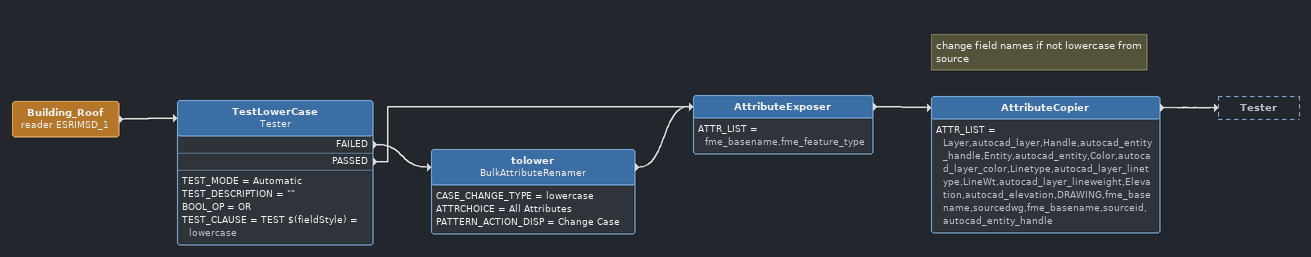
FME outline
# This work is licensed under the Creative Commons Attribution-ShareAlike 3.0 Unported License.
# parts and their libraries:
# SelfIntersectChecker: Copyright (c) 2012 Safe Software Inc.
Building_Roof (reader ESRIMSD_1)
    -> TestLowerCase
TestLowerCase: Tester
    TEST_MODE = Automatic
    TEST_DESCRIPTION = ""
    BOOL_OP = OR
    TEST_CLAUSE = TEST $(fieldStyle) = lowercase
    FAILED -> tolower
    PASSED -> AttributeExposer
tolower: BulkAttributeRenamer
    CASE_CHANGE_TYPE = lowercase
    ATTRCHOICE = All Attributes
    PATTERN_ACTION_DISP = Change Case
    -> AttributeExposer
AttributeExposer
    ATTR_LIST = fme_basename,fme_feature_type
    -> AttributeCopier
Note: change field names if not lowercase from source
AttributeCopier
    ATTR_LIST = Layer,autocad_layer,Handle,autocad_entity_handle,Entity,autocad_entity,Color,autocad_layer_color,Linetype,autocad_layer_linetype,LineWt,autocad_layer_lineweight,Elevation,autocad_elevation,DRAWING,fme_basename,sourcedwg,fme_basename,sourceid,autocad_entity_handle
    -> Tester
